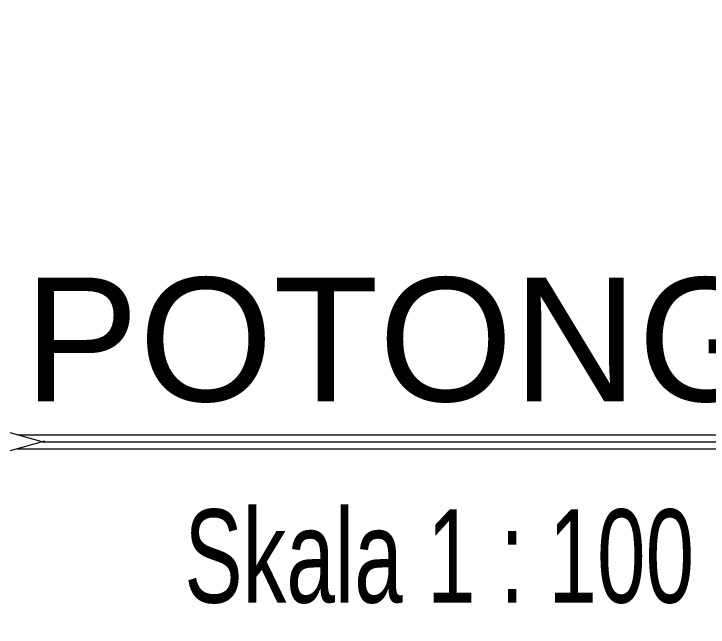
# Model space of a CAD drawing. Header units: centimetres. Extents: x -377343 to 693706, y 194584 to 813780.
# Drawn here: x 188394.5 to 188584.4, y 498778.8 to 498946.6 of the extents above; entities that cross this region are included whole.
import ezdxf

# ---------------------------------------------------------------- set-up
doc = ezdxf.new("R2010")
doc.units = ezdxf.units.CM
doc.layers.add('PIPA', color=11, linetype='Continuous')
doc.layers.add('TEXT', color=7, linetype='Continuous')
doc.styles.add('ROMANS', font='ROMANS.SHX', dxfattribs={"width": 0.7})
doc.styles.get("Standard").update_dxf_attribs({"font": 'arial.ttf'})

msp = doc.modelspace()

# ---------------------------------------------------------------- linework, layer by layer
at = {"layer": 'PIPA', "lineweight": 35, "extrusion": (0, 0.816497, 0.57735), "elevation": 193451.324}
msp.add_lwpolyline([(-421704.212, -325591.681), (-159560.265, -63447.734), (377343.333, -600351.331), (-158232.47, -1135927.133), (-693706.405, -600453.199), (-454216.825, -360963.619)], dxfattribs=at)
at = {"layer": 'TEXT', "color": 2, "linetype": 'Continuous', "lineweight": 13}
for p, q in [((188402.909, 498829.352), (188393.504, 498832.027)), ((188402.909, 498829.697), (188393.504, 498827.022))]:
    msp.add_line(p, q, dxfattribs=at)
at = {"layer": 'TEXT', "color": 2, "linetype": 'Continuous', "lineweight": 9}
for p, q in [((188395.499, 498831.46), (188748.06, 498831.46)), ((188395.499, 498827.59), (188748.06, 498827.59))]:
    msp.add_line(p, q, dxfattribs=at)
at = {"layer": 'TEXT', "color": 2, "linetype": 'Continuous', "lineweight": 15}
msp.add_line((188402.301, 498829.525), (188748.06, 498829.525), dxfattribs=at)

# ---------------------------------------------------------------- texts
at = {"layer": 'TEXT', "color": 2}
msp.add_text('POTONGAN A ', height=33.81255, dxfattribs=at).set_placement((188397.18, 498840.628))
at = {"layer": 'TEXT', "color": 2, "lineweight": 15, "insert": (188441.133, 498811.04), "char_height": 25.52128, "width": 11999.30688, "attachment_point": 1, "style": 'ROMANS'}
msp.add_mtext('\\pt3.96;{\\fColonna MT|b0|i0|c0|p82;Skala 1 : 100}', dxfattribs=at)

doc.saveas('drawing.dxf')
